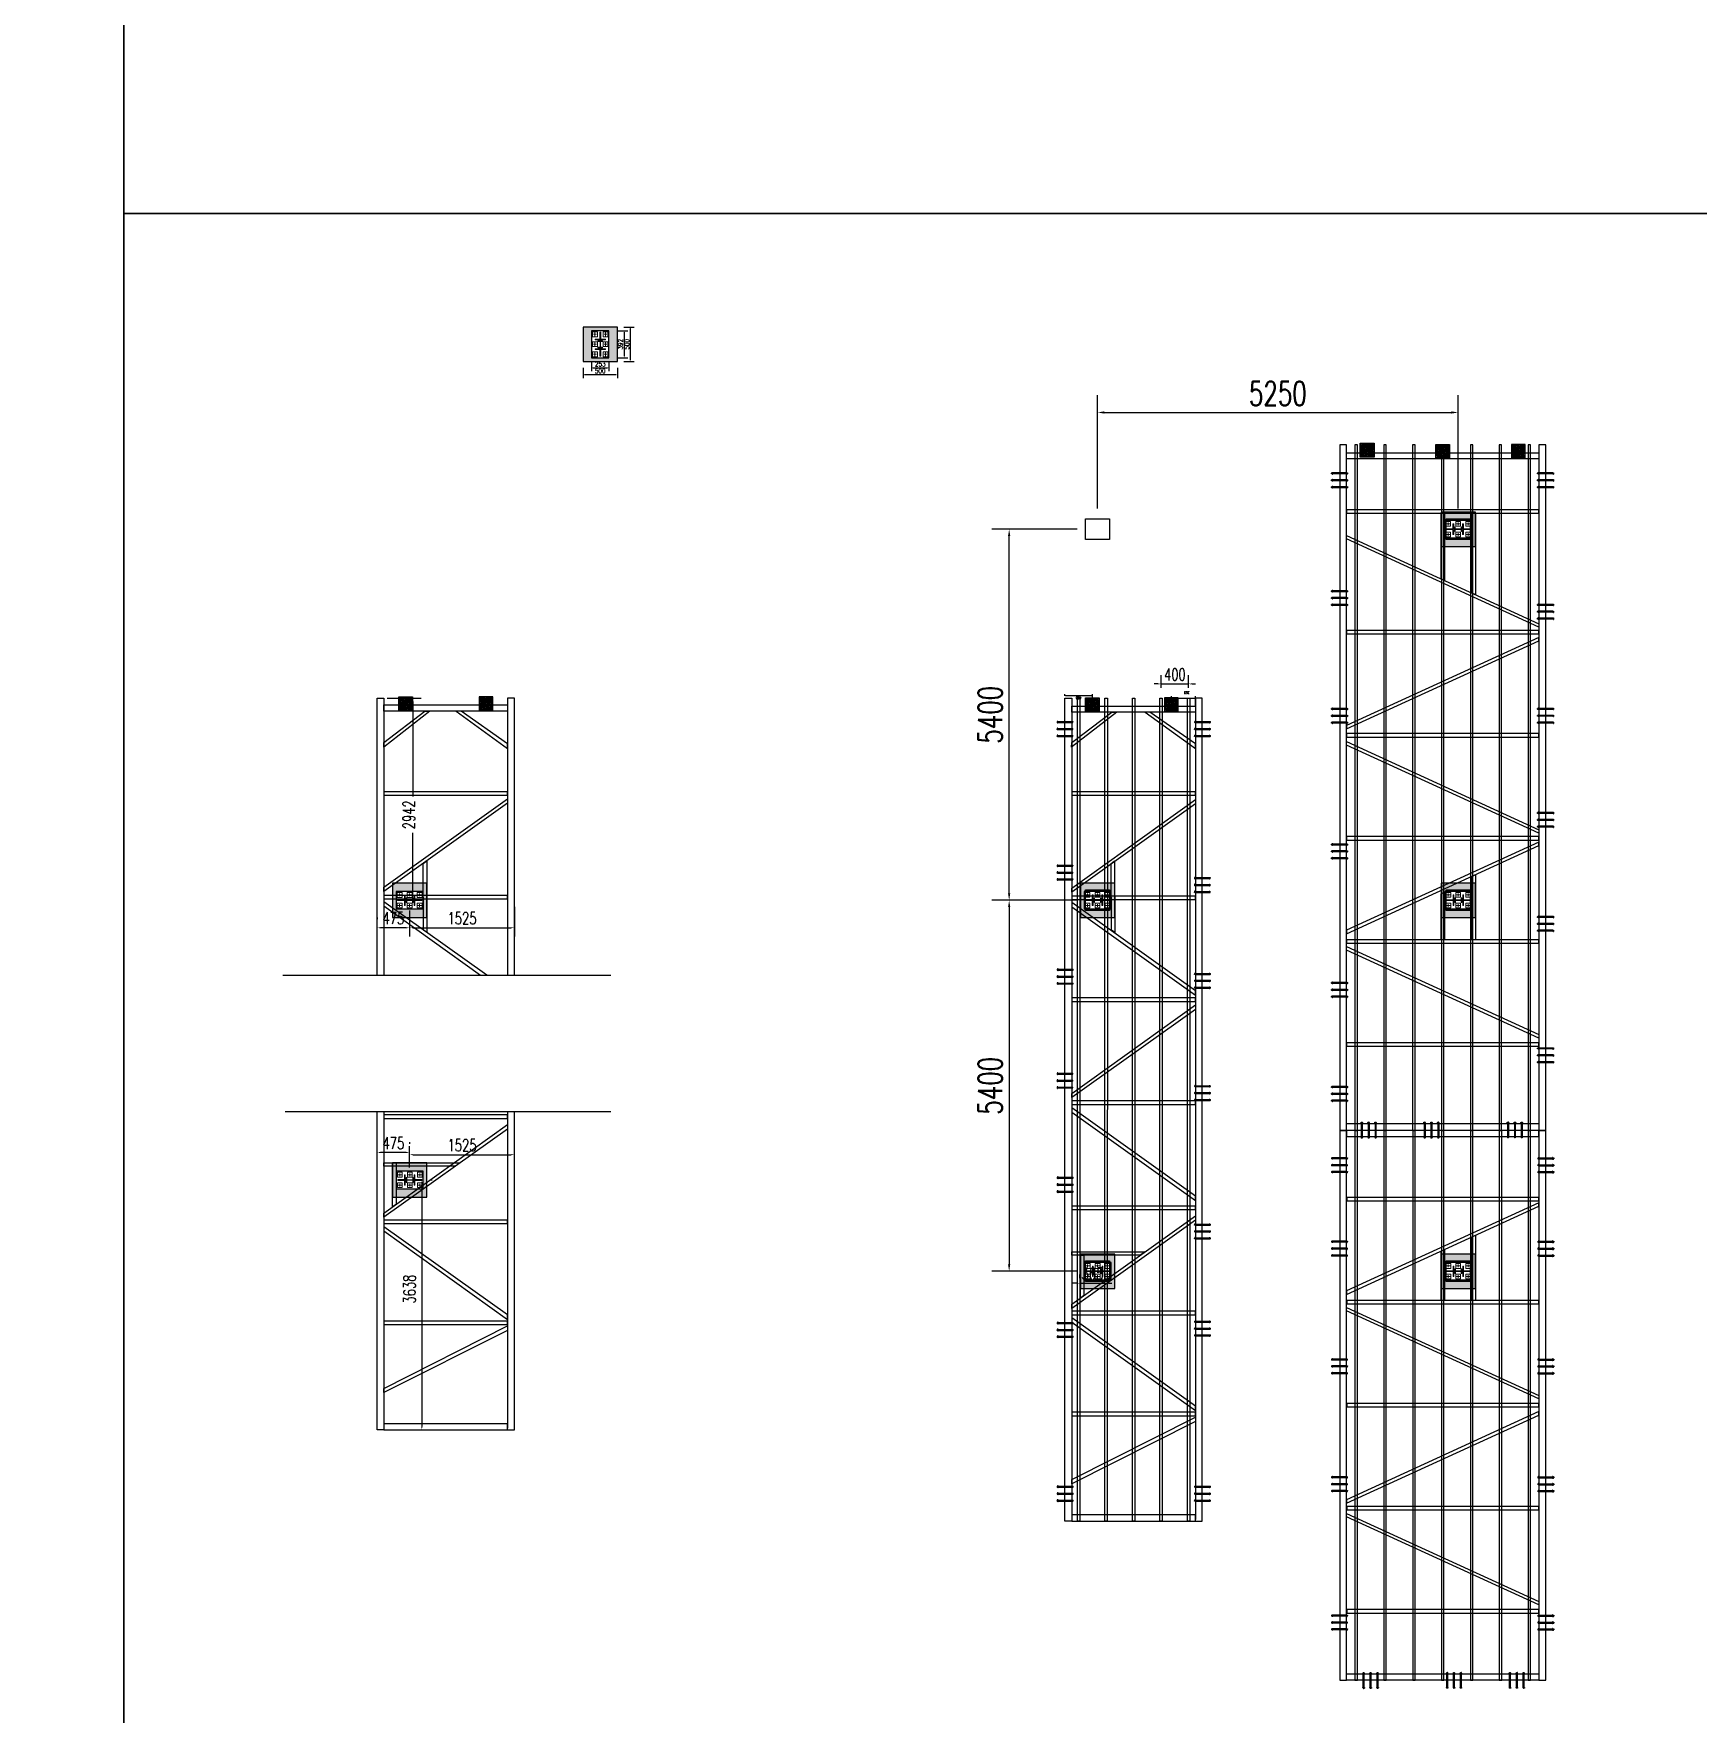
# Model space of a CAD drawing. Extents: x -18540 to 926017, y -610001 to -56924.
# Drawn here: x 66623 to 90857, y -567812 to -543348 of the extents above; entities that cross this region are included whole.
import ezdxf

# ---------------------------------------------------------------- set-up
doc = ezdxf.new("R2010")
doc.units = 0
doc.header["$LTSCALE"] = 10
doc.header["$MEASUREMENT"] = 0
doc.linetypes.add('线型2', pattern=[2.5, 1.5, -1])
for name, color, linetype in [('BJ02', 2, 'Continuous'), ('W-STEEL_FRAME钢架', 3, 'Continuous'), ('W-STEEL_KEEL钢龙骨', 5, 'Continuous'), ('房屋工字钢', 2, 'Continuous'), ('柱子', 6, 'Continuous'), ('螺栓孔位', 2, 'Continuous'), ('铝合金', 7, 'Continuous')]:
    doc.layers.add(name, color=color, linetype=linetype)
for name, color, linetype, lineweight in [('孔标注', 9, 'Continuous', 18), ('字符标注', 9, 'Continuous', 18), ('文字标注', 7, 'Continuous', 18), ('柱_主零件_实线', 51, 'Continuous', 18), ('柱_零件_实线', 3, 'Continuous', 18), ('螺栓组-普通_实线', 9, 'Continuous', 18), ('钢板标注', 9, 'Continuous', 18)]:
    doc.layers.add(name, color=color, linetype=linetype, lineweight=lineweight)
doc.styles.add('STANDARD_T3', font='simplex.shx', dxfattribs={"width": 0.7, "bigfont": 'gbcbig.shx'})
doc.dimstyles.new('W&&10', dxfattribs={"dimtxt": 35, "dimasz": 10, "dimexe": 25, "dimexo": 30, "dimgap": 10, "dimtad": 1, "dimdec": 0, "dimzin": 0, "dimdsep": 46, "dimtxsty": 'STANDARD_T3', "dimcen": 0.09, "dimclrd": 1, "dimclre": 1, "dimclrt": 7, "dimazin": 2, "dimtfac": 1, "dimtdec": 0, "dimtix": 1, "dimtmove": 2, "dimatfit": 3, "dimfxl": 100, "dimtolj": 1, "dimtzin": 0, "dimarcsym": 0})
doc.dimstyles.new('W&&100', dxfattribs={"dimtxt": 350, "dimasz": 100, "dimexe": 250, "dimexo": 300, "dimgap": 100, "dimtad": 1, "dimdec": 0, "dimzin": 0, "dimdsep": 46, "dimtxsty": 'STANDARD_T3', "dimcen": 0.09, "dimclrd": 1, "dimclre": 1, "dimclrt": 7, "dimazin": 2, "dimtfac": 1, "dimtdec": 0, "dimtix": 1, "dimtmove": 2, "dimatfit": 3, "dimfxl": 100, "dimtolj": 1, "dimtzin": 0, "dimarcsym": 0})
doc.dimstyles.new('W&&20', dxfattribs={"dimtxt": 70, "dimasz": 20, "dimexe": 50, "dimexo": 60, "dimgap": 20, "dimtad": 1, "dimdec": 0, "dimzin": 0, "dimdsep": 46, "dimtxsty": 'STANDARD_T3', "dimcen": 0.09, "dimclrd": 1, "dimclre": 1, "dimclrt": 7, "dimazin": 2, "dimtfac": 1, "dimtdec": 0, "dimtix": 1, "dimtmove": 2, "dimatfit": 3, "dimfxl": 100, "dimtolj": 1, "dimtzin": 0, "dimarcsym": 0})
doc.dimstyles.new('W&&50', dxfattribs={"dimtxt": 175, "dimasz": 50, "dimexe": 125, "dimexo": 150, "dimgap": 50, "dimtad": 1, "dimdec": 0, "dimzin": 0, "dimdsep": 46, "dimtxsty": 'STANDARD_T3', "dimcen": 0.09, "dimclrd": 1, "dimclre": 1, "dimclrt": 7, "dimazin": 2, "dimtfac": 1, "dimtdec": 0, "dimtix": 1, "dimtmove": 2, "dimatfit": 3, "dimfxl": 100, "dimtolj": 1, "dimtzin": 0, "dimarcsym": 0})

# ---------------------------------------------------------------- blocks, each defined once
blk = doc.blocks.new('GZG')
at = {"layer": '孔标注', "ltscale": 100000, "const_width": 2.01}
blk.add_lwpolyline([(51, 341, 1), (49, 341, 1)], format="xyb", close=True, dxfattribs=at)
at = {"layer": '字符标注', "ltscale": 100000, "const_width": 2.01}
blk.add_lwpolyline([(204, 341, 1), (202, 341, 1)], format="xyb", close=True, dxfattribs=at)
at = {"layer": '柱_主零件_实线', "lineweight": 18, "ltscale": 100000}
for p, q in [((51, 261), (51, 271)), ((202, 271), (51, 271)), ((51, 261), (123, 261)), ((123, 261), (123, 131)), ((130, 261), (202, 261)), ((130, 131), (130, 261)), ((202, 261), (202, 271)), ((51, 120), (51, 131)), ((51, 131), (123, 131)), ((51, 120), (202, 120)), ((130, 131), (202, 131)), ((202, 120), (202, 131))]:
    blk.add_line(p, q, dxfattribs=at)
at = {"layer": '柱_零件_实线', "lineweight": 18, "ltscale": 100000}
for p, q in [((0, 0), (0, 392)), ((0, 392), (253, 392)), ((85, 376), (15, 376)), ((15, 376), (15, 306)), ((15, 306), (85, 306)), ((85, 306), (85, 376)), ((120, 371), (120, 271)), ((133, 371), (120, 371)), ((133, 321), (120, 321)), ((133, 271), (120, 271)), ((133, 271), (133, 371)), ((238, 376), (168, 376)), ((168, 376), (168, 306)), ((168, 306), (238, 306)), ((238, 306), (238, 376)), ((253, 392), (253, 0)), ((253, 0), (0, 0)), ((15, 231), (15, 161)), ((85, 231), (15, 231)), ((15, 161), (85, 161)), ((15, 85), (15, 15)), ((85, 85), (15, 85)), ((15, 15), (85, 15)), ((85, 161), (85, 231)), ((85, 15), (85, 85)), ((120, 120), (120, 20)), ((133, 120), (120, 120)), ((133, 70), (120, 70)), ((133, 20), (120, 20)), ((133, 20), (133, 120)), ((168, 231), (168, 161)), ((238, 231), (168, 231)), ((168, 161), (238, 161)), ((168, 85), (168, 15)), ((238, 85), (168, 85)), ((168, 15), (238, 15)), ((238, 161), (238, 231)), ((238, 15), (238, 85))]:
    blk.add_line(p, q, dxfattribs=at)
at = {"layer": '柱_零件_实线', "linetype": '线型2', "lineweight": 18, "ltscale": 100000}
for p, q in [((92, 246), (92, 238)), ((161, 246), (92, 246)), ((133, 301), (120, 301)), ((161, 246), (161, 238)), ((92, 238), (124, 238)), ((92, 153), (92, 146)), ((92, 153), (124, 153)), ((92, 146), (161, 146)), ((133, 90), (120, 90)), ((124, 238), (124, 153)), ((129, 238), (161, 238)), ((129, 153), (129, 238)), ((129, 153), (161, 153)), ((161, 153), (161, 146))]:
    blk.add_line(p, q, dxfattribs=at)
at = {"layer": '螺栓组-普通_实线', "lineweight": 18, "ltscale": 100000}
for p, q in [((70, 341), (30, 341)), ((50, 371), (50, 311)), ((223, 341), (183, 341)), ((203, 371), (203, 311)), ((70, 196), (30, 196)), ((70, 50), (30, 50)), ((50, 226), (50, 166)), ((50, 80), (50, 20)), ((223, 196), (183, 196)), ((223, 50), (183, 50)), ((203, 226), (203, 166)), ((203, 80), (203, 20))]:
    blk.add_line(p, q, dxfattribs=at)
at = {"layer": '螺栓组-普通_实线', "color": 1, "ltscale": 100000, "const_width": 10}
for points in [[(55, 341, 1), (45, 341, 1)], [(208, 341, 1), (198, 341, 1)], [(55, 196, 1), (45, 196, 1)], [(55, 50, 1), (45, 50, 1)], [(208, 196, 1), (198, 196, 1)], [(208, 50, 1), (198, 50, 1)]]:
    blk.add_lwpolyline(points, format="xyb", close=True, dxfattribs=at)
at = {"layer": '钢板标注', "ltscale": 100000, "const_width": 2.01}
for points in [[(51, 50, 1), (49, 50, 1)], [(254, 0, 1), (252, 0, 1)]]:
    blk.add_lwpolyline(points, format="xyb", close=True, dxfattribs=at)
blk = doc.blocks.new('GG')
at = {"layer": 'W-STEEL_FRAME钢架', "true_color": 0x636466}
h = blk.add_hatch(color=251, dxfattribs=at)
h.dxf.hatch_style = 1
h.paths.add_polyline_path([(500, 500), (0, 500), (0, 0), (500, 0)])
h.paths.add_polyline_path([(377, 55), (124, 55), (124, 447), (377, 447)], flags=16)
at = {"layer": 'BJ02', "color": 3}
blk.add_lwpolyline([(0, 0), (500, 0), (500, 500), (0, 500)], close=True, dxfattribs=at)
at = {"layer": '房屋工字钢', "color": 2}
blk.add_lwpolyline([(124, 55), (377, 55), (377, 447), (124, 447)], close=True, dxfattribs=at)
at = {"layer": 'W-STEEL_FRAME钢架', "color": 3}
blk.add_blockref('GZG', (124, 55), dxfattribs=at)
blk = doc.blocks.new('01')
h = blk.add_hatch()
h.set_pattern_fill('HOUND', color=77, scale=5)
h.set_pattern_definition([(0, (0, 0), (31.75, 7.9375), [127, -63.5]), (90, (0, 0), (-7.9375, -31.75), [127, -63.5])])
h.paths.add_polyline_path([(50227, 12928), (50227, 12728), (50427, 12728), (50427, 12928)])
h.paths.add_polyline_path([(50382, 12893, -1), (50402, 12893, -1)], flags=16)
h.paths.add_polyline_path([(50252, 12893, -1), (50272, 12893, -1)], flags=16)
h.paths.add_polyline_path([(50402, 12763, -1), (50382, 12763, -1)], flags=16)
h.paths.add_polyline_path([(50272, 12763, -1), (50252, 12763, -1)], flags=16)
at = {"color": 251}
blk.add_lwpolyline([(50227, 12928), (50427, 12928), (50427, 12728), (50227, 12728)], close=True, dxfattribs=at)
at = {"color": 6}
for centre in [(50262, 12893), (50262, 12763), (50392, 12893), (50392, 12763)]:
    blk.add_circle(centre, 10, dxfattribs=at)
blk = doc.blocks.new('*U2023')
at = {"layer": 'W-STEEL_KEEL钢龙骨', "color": 4}
blk.add_lwpolyline([(17.5, -5040), (17.5, 4940), (-17.5, 4940), (-17.5, -5040)], close=True, dxfattribs=at)
blk = doc.blocks.new('*U2024')
at = {"layer": 'W-STEEL_KEEL钢龙骨', "color": 0, "linetype": 'ByBlock', "lineweight": -2, "transparency": 16777216}
for p in [(0, 0), (420, 0), (840, 0), (1260, 0), (1680, 0), (2100, 0), (2520, 0)]:
    blk.add_blockref('*U2023', p, dxfattribs=at)
blk = doc.blocks.new('C-2')
at = {"color": 6}
blk.add_lwpolyline([(594561, 64256), (594561, 64166), (591761, 64166), (591761, 64256)], close=True, dxfattribs=at)
at = {"layer": 'W-STEEL_FRAME钢架', "color": 1}
for points in [[(594558, 63376), (594558, 63426), (591761, 63426), (591761, 63376)], [(594561, 61768), (594561, 61718), (591761, 63001), (591761, 63051)], [(594558, 61618), (594558, 61668), (591761, 61668), (591761, 61618)], [(591761, 60287), (591761, 60237), (594561, 61518), (594561, 61568)], [(594558, 60118), (594558, 60168), (591761, 60168), (591761, 60118)], [(594561, 58768), (594561, 58718), (591761, 60001), (591761, 60051)], [(594558, 58618), (594558, 58668), (591761, 58668), (591761, 58618)], [(591761, 57305), (591761, 57255), (594561, 58537), (594561, 58587)], [(594558, 57118), (594558, 57168), (591761, 57168), (591761, 57118)], [(591761, 57018), (591761, 57068), (594561, 55787), (594561, 55737)], [(594561, 55619), (594561, 55669), (591761, 55669), (591761, 55619)]]:
    blk.add_lwpolyline(points, close=True, dxfattribs=at)
at = {"layer": '铝合金', "color": 2}
for points in [[(591761, 54393), (591761, 64373), (591661, 64373), (591661, 54393)], [(591761, 54393), (591761, 54493), (594561, 54493), (594561, 54393)]]:
    blk.add_lwpolyline(points, close=True, dxfattribs=at)
blk.add_lwpolyline([(594561, 54393), (594661, 54393), (594661, 64373), (594561, 64373), (594561, 54393)], dxfattribs=at)
at = {"color": 4, "rotation": 270}
for p in [(579233, 114620), (580333, 114603)]:
    blk.add_blockref('01', p, dxfattribs=at)
at = {"color": 4, "xscale": -1, "rotation": 90}
blk.add_blockref('01', (607089, 114603), dxfattribs=at)
at = {"layer": 'W-STEEL_KEEL钢龙骨'}
blk.add_blockref('*U2024', (591900, 59433), dxfattribs=at)
blk = doc.blocks.new('1')
at = {"lineweight": -3}
for p, q in [((-1521938, 1214338), (-1521935, 1214338)), ((-1521938, 1214336), (-1521931, 1214336)), ((-1521938, 1214336), (-1521914, 1214336)), ((-1521938, 1214136), (-1521931, 1214136)), ((-1521938, 1214136), (-1521914, 1214136)), ((-1521938, 1214134), (-1521935, 1214134)), ((-1521936, 1214341), (-1521936, 1214346)), ((-1521936, 1214346), (-1521916, 1214346)), ((-1521935, 1214341), (-1521936, 1214341)), ((-1521935, 1214131), (-1521936, 1214131)), ((-1521936, 1214131), (-1521936, 1214126)), ((-1521936, 1214126), (-1521916, 1214126)), ((-1521934, 1214347), (-1521932, 1214347)), ((-1521934, 1214125), (-1521932, 1214125)), ((-1521933, 1214352), (-1521931, 1214355)), ((-1521933, 1214136), (-1521933, 1214352)), ((-1521919, 1214352), (-1521933, 1214352)), ((-1521932, 1214347), (-1521919, 1214347)), ((-1521932, 1214346), (-1521932, 1214341)), ((-1521932, 1214126), (-1521932, 1214131)), ((-1521932, 1214125), (-1521919, 1214125)), ((-1521921, 1214355), (-1521931, 1214355)), ((-1521919, 1214352), (-1521921, 1214355)), ((-1521919, 1214347), (-1521921, 1214347)), ((-1521921, 1214346), (-1521921, 1214341)), ((-1521921, 1214126), (-1521921, 1214131)), ((-1521919, 1214125), (-1521921, 1214125)), ((-1521919, 1214136), (-1521919, 1214352)), ((-1521917, 1214341), (-1521916, 1214341)), ((-1521914, 1214338), (-1521917, 1214338)), ((-1521914, 1214134), (-1521917, 1214134)), ((-1521917, 1214131), (-1521916, 1214131)), ((-1521916, 1214341), (-1521916, 1214346)), ((-1521916, 1214131), (-1521916, 1214126))]:
    blk.add_line(p, q, dxfattribs=at)
at = {"color": 1}
for p, q in [((-1521936, 1214346), (-1521934, 1214347)), ((-1521919, 1214347), (-1521916, 1214346))]:
    blk.add_line(p, q, dxfattribs=at)
at = {"color": 6, "lineweight": -3}
for p, q in [((-1521931, 1214136), (-1521931, 1214355)), ((-1521921, 1214136), (-1521921, 1214355))]:
    blk.add_line(p, q, dxfattribs=at)
at = {"lineweight": -3}
for points in [[(-1521933, 1214336), (-1521938, 1214336), (-1521938, 1214338), (-1521914, 1214338), (-1521914, 1214336), (-1521919, 1214336)], [(-1521933, 1214136), (-1521938, 1214136), (-1521938, 1214134), (-1521914, 1214134), (-1521914, 1214136), (-1521919, 1214136)], [(-1521935, 1214338), (-1521935, 1214341), (-1521917, 1214341), (-1521917, 1214338)], [(-1521935, 1214134), (-1521935, 1214131), (-1521917, 1214131), (-1521917, 1214134)]]:
    blk.add_lwpolyline(points, dxfattribs=at)
for centre, radius, start, end in [((-1521934, 1214129), 3.22, 223.6028, 316.3972), ((-1521926, 1214140), 14.7, 248.7607, 291.2393), ((-1521919, 1214129), 3.22, 223.6028, 316.3972)]:
    blk.add_arc(centre, radius, start, end, dxfattribs=at)
blk = doc.blocks.new('螺栓孔位')
at = {"layer": '螺栓孔位', "color": 1, "rotation": 270}
for p in [(-1214244, -1521833), (-1214244, -1521933), (-1214244, -1522033)]:
    blk.add_blockref('1', p, dxfattribs=at)
blk = doc.blocks.new('*D1589')
at = {"layer": 'Defpoints', "color": 0, "transparency": 16777216}
for p in [(74621, -548120), (75121, -548120), (75121, -548312)]:
    blk.add_point(p, dxfattribs=at)
at = {"layer": 'W-STEEL_FRAME钢架', "color": 1, "lineweight": -2, "transparency": 16777216}
for p, q in [((74621, -548212), (74621, -548362)), ((75121, -548212), (75121, -548362)), ((74641, -548312), (75101, -548312))]:
    blk.add_line(p, q, dxfattribs=at)
at = {"layer": 'W-STEEL_FRAME钢架', "color": 1, "transparency": 16777216}
for points in [[(74641, -548308), (74641, -548315), (74621, -548312)], [(75101, -548308), (75101, -548315), (75121, -548312)]]:
    blk.add_solid(points, dxfattribs=at)
at = {"layer": 'W-STEEL_FRAME钢架', "color": 7, "transparency": 16777216, "insert": (74871, -548257), "char_height": 70, "attachment_point": 5, "style": 'STANDARD_T3'}
blk.add_mtext('\\A1;500', dxfattribs=at)
blk = doc.blocks.new('*D1590')
at = {"layer": 'Defpoints', "color": 0, "transparency": 16777216}
for p in [(75121, -547620), (75314, -547620), (75121, -548120)]:
    blk.add_point(p, dxfattribs=at)
at = {"layer": 'W-STEEL_FRAME钢架', "color": 1, "lineweight": -2, "transparency": 16777216}
for p, q in [((75214, -547620), (75364, -547620)), ((75314, -548100), (75314, -547640)), ((75214, -548120), (75364, -548120))]:
    blk.add_line(p, q, dxfattribs=at)
at = {"layer": 'W-STEEL_FRAME钢架', "color": 1, "transparency": 16777216}
for points in [[(75311, -547640), (75318, -547640), (75314, -547620)], [(75311, -548100), (75318, -548100), (75314, -548120)]]:
    blk.add_solid(points, dxfattribs=at)
at = {"layer": 'W-STEEL_FRAME钢架', "color": 7, "transparency": 16777216, "insert": (75259, -547870), "char_height": 70, "attachment_point": 5, "rotation": 90, "style": 'STANDARD_T3'}
blk.add_mtext('\\A1;500', dxfattribs=at)
blk = doc.blocks.new('*D1591')
at = {"layer": 'Defpoints', "color": 0, "transparency": 16777216}
for p in [(74745, -548065), (74998, -548065), (74998, -548213)]:
    blk.add_point(p, dxfattribs=at)
at = {"layer": 'W-STEEL_FRAME钢架', "color": 1, "lineweight": -2, "transparency": 16777216}
for p, q in [((74745, -548125), (74745, -548263)), ((74765, -548213), (74978, -548213)), ((74998, -548125), (74998, -548263))]:
    blk.add_line(p, q, dxfattribs=at)
at = {"layer": 'W-STEEL_FRAME钢架', "color": 1, "transparency": 16777216}
for points in [[(74765, -548210), (74765, -548217), (74745, -548213)], [(74978, -548210), (74978, -548217), (74998, -548213)]]:
    blk.add_solid(points, dxfattribs=at)
at = {"layer": 'W-STEEL_FRAME钢架', "color": 7, "transparency": 16777216, "insert": (74872, -548158), "char_height": 70, "attachment_point": 5, "style": 'STANDARD_T3'}
blk.add_mtext('\\A1;253', dxfattribs=at)
blk = doc.blocks.new('*D1592')
at = {"layer": 'Defpoints', "color": 0, "transparency": 16777216}
for p in [(74998, -547674), (74998, -548065), (75221, -548065)]:
    blk.add_point(p, dxfattribs=at)
at = {"layer": 'W-STEEL_FRAME钢架', "color": 1, "lineweight": -2, "transparency": 16777216}
for p, q in [((75121, -547674), (75271, -547674)), ((75221, -547694), (75221, -548045)), ((75121, -548065), (75271, -548065))]:
    blk.add_line(p, q, dxfattribs=at)
at = {"layer": 'W-STEEL_FRAME钢架', "color": 1, "transparency": 16777216}
for points in [[(75217, -547694), (75224, -547694), (75221, -547674)], [(75217, -548045), (75224, -548045), (75221, -548065)]]:
    blk.add_solid(points, dxfattribs=at)
at = {"layer": 'W-STEEL_FRAME钢架', "color": 7, "transparency": 16777216, "insert": (75166, -547870), "char_height": 70, "attachment_point": 5, "rotation": 90, "style": 'STANDARD_T3'}
blk.add_mtext('\\A1;392', dxfattribs=at)
blk = doc.blocks.new('*U2021')
at = {"layer": 'W-STEEL_KEEL钢龙骨', "color": 4}
blk.add_lwpolyline([(18, -4000), (18, 4000), (-18, 4000), (-18, -4000)], close=True, dxfattribs=at)
blk = doc.blocks.new('*U2022')
at = {"layer": 'W-STEEL_KEEL钢龙骨', "color": 0, "linetype": 'ByBlock', "lineweight": -2, "transparency": 16777216}
for p in [(0, 0), (420, 0), (840, 0), (1260, 0), (1680, 0), (2100, 0), (2520, 0)]:
    blk.add_blockref('*U2021', p, dxfattribs=at)
blk = doc.blocks.new('C-4')
at = {"layer": 'W-STEEL_FRAME钢架', "color": 1}
for points in [[(584103, 29109), (584103, 29159), (581306, 29159), (581306, 29109)], [(584106, 27759), (584106, 27709), (581306, 28992), (581306, 29042)], [(584103, 27609), (584103, 27659), (581306, 27659), (581306, 27609)], [(581306, 26278), (581306, 26228), (584106, 27510), (584106, 27560)], [(584103, 26110), (584103, 26160), (581306, 26160), (581306, 26110)], [(584106, 24760), (584106, 24710), (581306, 25992), (581306, 26042)], [(584103, 24610), (584103, 24660), (581306, 24660), (581306, 24610)], [(584106, 24471), (584106, 24521), (581306, 23238), (581306, 23188)], [(584103, 23110), (584103, 23160), (581306, 23160), (581306, 23110)]]:
    blk.add_lwpolyline(points, close=True, dxfattribs=at)
at = {"layer": '铝合金', "color": 2}
for points in [[(581306, 22135), (581306, 30135), (581206, 30135), (581206, 22135)], [(584106, 30135), (584106, 30045), (581306, 30045), (581306, 30135)], [(584106, 22135), (584106, 22225), (581306, 22225), (581306, 22135)]]:
    blk.add_lwpolyline(points, close=True, dxfattribs=at)
blk.add_lwpolyline([(584106, 22135), (584206, 22135), (584206, 30135), (584106, 30135), (584106, 22135)], dxfattribs=at)
at = {"layer": 'W-STEEL_KEEL钢龙骨'}
blk.add_blockref('*U2022', (581446, 26135), dxfattribs=at)
blk = doc.blocks.new('*U2029')
at = {"color": 4}
blk.add_lwpolyline([(18, 5990), (17, -5990), (-18, -5990), (-17, 5990)], close=True, dxfattribs=at)
blk = doc.blocks.new('*U2030')
at = {"layer": 'W-STEEL_KEEL钢龙骨', "color": 0, "linetype": 'ByBlock', "lineweight": -2, "transparency": 16777216}
for p in [(0, 0), (400, 0), (800, 0), (1200, 0), (1600, 0)]:
    blk.add_blockref('*U2029', p, dxfattribs=at)
blk = doc.blocks.new('*D2031')
at = {"color": 1, "lineweight": -2, "transparency": 16777216}
for p, q in [((384746, -105126), (384772, -105126)), ((384747, -105516), (384747, -105136)), ((384666, -105526), (384772, -105526))]:
    blk.add_line(p, q, dxfattribs=at)
at = {"color": 1, "transparency": 16777216}
for points in [[(384745, -105136), (384748, -105136), (384747, -105126)], [(384745, -105516), (384748, -105516), (384747, -105526)]]:
    blk.add_solid(points, dxfattribs=at)
at = {"layer": 'Defpoints', "color": 0, "transparency": 16777216}
for p in [(384716, -105126), (384747, -105126), (384636, -105526)]:
    blk.add_point(p, dxfattribs=at)
at = {"color": 7, "transparency": 16777216, "insert": (384719, -105326), "char_height": 35, "attachment_point": 5, "rotation": 90, "style": 'STANDARD_T3'}
blk.add_mtext('\\A1;400', dxfattribs=at)
blk = doc.blocks.new('*D2032')
at = {"color": 1, "lineweight": -2, "transparency": 16777216}
for p, q in [((384666, -106676), (384741, -106676)), ((384716, -106686), (384716, -107016)), ((384601, -107026), (384741, -107026))]:
    blk.add_line(p, q, dxfattribs=at)
at = {"color": 1, "transparency": 16777216}
for points in [[(384714, -106686), (384717, -106686), (384716, -106676)], [(384714, -107016), (384717, -107016), (384716, -107026)]]:
    blk.add_solid(points, dxfattribs=at)
at = {"layer": 'Defpoints', "color": 0, "transparency": 16777216}
for p in [(384636, -106676), (384571, -107026), (384716, -107026)]:
    blk.add_point(p, dxfattribs=at)
at = {"color": 7, "transparency": 16777216, "insert": (384795, -106901), "char_height": 35, "attachment_point": 5, "rotation": 90, "style": 'STANDARD_T3'}
blk.add_mtext('\\A1;350', dxfattribs=at)
blk = doc.blocks.new('柱子')
at = {"layer": '柱子'}
for points in [[(0, 11100), (350, 11100), (350, 10800), (0, 10800)], [(5250, 11100), (5600, 11100), (5600, 10800), (5250, 10800)], [(0, 5700), (350, 5700), (350, 5400), (0, 5400)], [(5250, 5700), (5600, 5700), (5600, 5400), (5250, 5400)], [(0, 300), (350, 300), (350, 0), (0, 0)], [(5250, 300), (5600, 300), (5600, 0), (5250, 0)]]:
    blk.add_lwpolyline(points, close=True, dxfattribs=at)
blk = doc.blocks.new('*D1599')
at = {"color": 1, "lineweight": -2, "transparency": 16777216}
for p, q in [((72097, -556112), (72097, -556488)), ((73622, -556057), (73622, -556488)), ((72147, -556363), (73572, -556363))]:
    blk.add_line(p, q, dxfattribs=at)
at = {"color": 1, "transparency": 16777216}
for points in [[(72147, -556355), (72147, -556371), (72097, -556363)], [(73572, -556355), (73572, -556371), (73622, -556363)]]:
    blk.add_solid(points, dxfattribs=at)
at = {"layer": 'Defpoints', "color": 0, "transparency": 16777216}
for p in [(72097, -555962), (73622, -555907), (73622, -556363)]:
    blk.add_point(p, dxfattribs=at)
at = {"color": 7, "transparency": 16777216, "insert": (72860, -556225), "char_height": 175, "attachment_point": 5, "style": 'STANDARD_T3'}
blk.add_mtext('\\A1;1525', dxfattribs=at)
blk = doc.blocks.new('*D1600')
at = {"color": 1, "lineweight": -2, "transparency": 16777216}
for p, q in [((71772, -553019), (72267, -553019)), ((72142, -553069), (72142, -554451)), ((72142, -555912), (72142, -554982)), ((72247, -555962), (72267, -555962))]:
    blk.add_line(p, q, dxfattribs=at)
at = {"color": 1, "transparency": 16777216}
for points in [[(72134, -553069), (72151, -553069), (72142, -553019)], [(72134, -555912), (72151, -555912), (72142, -555962)]]:
    blk.add_solid(points, dxfattribs=at)
at = {"layer": 'Defpoints', "color": 0, "transparency": 16777216}
for p in [(71622, -553019), (72142, -553019), (72097, -555962)]:
    blk.add_point(p, dxfattribs=at)
at = {"color": 7, "transparency": 16777216, "insert": (72087, -554717), "char_height": 175, "attachment_point": 5, "rotation": 90, "style": 'STANDARD_T3'}
blk.add_mtext('\\A1;2942', dxfattribs=at)
blk = doc.blocks.new('*D1601')
at = {"color": 1, "lineweight": -2, "transparency": 16777216}
for p, q in [((72274, -560084), (72274, -563622)), ((72424, -560034), (72399, -560034)), ((72249, -563672), (72399, -563672))]:
    blk.add_line(p, q, dxfattribs=at)
at = {"color": 1, "transparency": 16777216}
for points in [[(72266, -560084), (72283, -560084), (72274, -560034)], [(72266, -563622), (72283, -563622), (72274, -563672)]]:
    blk.add_solid(points, dxfattribs=at)
at = {"layer": 'Defpoints', "color": 0, "transparency": 16777216}
for p in [(72274, -560034), (72099, -563672), (72274, -563672)]:
    blk.add_point(p, dxfattribs=at)
at = {"color": 7, "transparency": 16777216, "insert": (72094, -561621), "char_height": 175, "attachment_point": 5, "rotation": 90, "style": 'STANDARD_T3'}
blk.add_mtext('\\A1;3638', dxfattribs=at)
blk = doc.blocks.new('*D1736')
at = {"color": 1, "lineweight": -2, "transparency": 16777216}
for p, q in [((72097, -559851), (72097, -559541)), ((72147, -559666), (73572, -559666)), ((73622, -559851), (73622, -559541))]:
    blk.add_line(p, q, dxfattribs=at)
at = {"color": 1, "transparency": 16777216}
for points in [[(72147, -559657), (72147, -559674), (72097, -559666)], [(73572, -559657), (73572, -559674), (73622, -559666)]]:
    blk.add_solid(points, dxfattribs=at)
at = {"layer": 'Defpoints', "color": 0, "transparency": 16777216}
for p in [(73622, -559666), (72097, -560001), (73622, -560001)]:
    blk.add_point(p, dxfattribs=at)
at = {"color": 7, "transparency": 16777216, "insert": (72860, -559528), "char_height": 175, "attachment_point": 5, "style": 'STANDARD_T3'}
blk.add_mtext('\\A1;1525', dxfattribs=at)
blk = doc.blocks.new('*D1737')
at = {"color": 1, "lineweight": -2, "transparency": 16777216}
for p, q in [((71622, -559516), (71622, -559509)), ((72047, -559634), (71672, -559634)), ((72097, -559484), (72097, -559509))]:
    blk.add_line(p, q, dxfattribs=at)
at = {"color": 1, "transparency": 16777216}
for points in [[(71672, -559625), (71672, -559642), (71622, -559634)], [(72047, -559625), (72047, -559642), (72097, -559634)]]:
    blk.add_solid(points, dxfattribs=at)
at = {"layer": 'Defpoints', "color": 0, "transparency": 16777216}
for p in [(71622, -559634), (71622, -559666), (72097, -559634)]:
    blk.add_point(p, dxfattribs=at)
at = {"color": 7, "transparency": 16777216, "insert": (71860, -559496), "char_height": 175, "attachment_point": 5, "style": 'STANDARD_T3'}
blk.add_mtext('\\A1;475', dxfattribs=at)
blk = doc.blocks.new('*D1738')
at = {"color": 1, "lineweight": -2, "transparency": 16777216}
for p, q in [((71622, -556213), (71622, -556238)), ((72097, -556213), (72097, -556238)), ((72047, -556363), (71672, -556363))]:
    blk.add_line(p, q, dxfattribs=at)
at = {"color": 1, "transparency": 16777216}
for points in [[(71672, -556355), (71672, -556371), (71622, -556363)], [(72047, -556355), (72047, -556371), (72097, -556363)]]:
    blk.add_solid(points, dxfattribs=at)
at = {"layer": 'Defpoints', "color": 0, "transparency": 16777216}
for p in [(71622, -556363), (71622, -556363), (72097, -556363)]:
    blk.add_point(p, dxfattribs=at)
at = {"color": 7, "transparency": 16777216, "insert": (71860, -556225), "char_height": 175, "attachment_point": 5, "style": 'STANDARD_T3'}
blk.add_mtext('\\A1;475', dxfattribs=at)
blk = doc.blocks.new('*D1743')
at = {"color": 1, "lineweight": -2, "transparency": 16777216}
for p, q in [((81853, -561462), (81853, -561411)), ((82218, -561462), (82218, -561411)), ((81803, -561536), (81753, -561536)), ((81853, -561536), (82218, -561536)), ((82268, -561536), (82318, -561536))]:
    blk.add_line(p, q, dxfattribs=at)
at = {"color": 1, "transparency": 16777216}
for points in [[(81803, -561528), (81803, -561545), (81853, -561536)], [(82268, -561528), (82268, -561545), (82218, -561536)]]:
    blk.add_solid(points, dxfattribs=at)
at = {"layer": 'Defpoints', "color": 0, "transparency": 16777216}
for p in [(81853, -561612), (82218, -561536), (82218, -561612)]:
    blk.add_point(p, dxfattribs=at)
at = {"color": 7, "transparency": 16777216, "insert": (82035, -561399), "char_height": 175, "attachment_point": 5, "style": 'STANDARD_T3'}
blk.add_mtext('\\A1;365', dxfattribs=at)
blk = doc.blocks.new('*D1744')
at = {"color": 1, "lineweight": -2, "transparency": 16777216}
for p, q in [((82986, -552813), (82936, -552813)), ((83036, -552869), (83036, -552688)), ((83036, -552813), (83436, -552813)), ((83436, -552869), (83436, -552688)), ((83486, -552813), (83536, -552813))]:
    blk.add_line(p, q, dxfattribs=at)
at = {"color": 1, "transparency": 16777216}
for points in [[(82986, -552805), (82986, -552822), (83036, -552813)], [(83486, -552805), (83486, -552822), (83436, -552813)]]:
    blk.add_solid(points, dxfattribs=at)
at = {"layer": 'Defpoints', "color": 0, "transparency": 16777216}
for p in [(83436, -552813), (83036, -553019), (83436, -553019)]:
    blk.add_point(p, dxfattribs=at)
at = {"color": 7, "transparency": 16777216, "insert": (83236, -552676), "char_height": 175, "attachment_point": 5, "style": 'STANDARD_T3'}
blk.add_mtext('\\A1;400', dxfattribs=at)
blk = doc.blocks.new('*D2605')
at = {"layer": 'Defpoints', "color": 0, "transparency": 16777216}
for p in [(82112, -555962), (80824, -561362), (82112, -561362)]:
    blk.add_point(p, dxfattribs=at)
at = {"layer": '文字标注', "color": 1, "lineweight": -2, "transparency": 16777216}
for p, q in [((81812, -555962), (80574, -555962)), ((80824, -556062), (80824, -561262)), ((81812, -561362), (80574, -561362))]:
    blk.add_line(p, q, dxfattribs=at)
at = {"layer": '文字标注', "color": 1, "transparency": 16777216}
for points in [[(80807, -556062), (80840, -556062), (80824, -555962)], [(80807, -561262), (80840, -561262), (80824, -561362)]]:
    blk.add_solid(points, dxfattribs=at)
at = {"layer": '文字标注', "color": 7, "transparency": 16777216, "insert": (80549, -558662), "char_height": 350, "attachment_point": 5, "rotation": 90, "style": 'STANDARD_T3'}
blk.add_mtext('\\A1;5400', dxfattribs=at)
blk = doc.blocks.new('*D2606')
at = {"layer": 'Defpoints', "color": 0, "transparency": 16777216}
for p in [(80824, -550562), (82112, -550562), (82112, -555962)]:
    blk.add_point(p, dxfattribs=at)
at = {"layer": '文字标注', "color": 1, "lineweight": -2, "transparency": 16777216}
for p, q in [((81812, -550562), (80574, -550562)), ((80824, -555862), (80824, -550662)), ((81812, -555962), (80574, -555962))]:
    blk.add_line(p, q, dxfattribs=at)
at = {"layer": '文字标注', "color": 1, "transparency": 16777216}
for points in [[(80807, -550662), (80840, -550662), (80824, -550562)], [(80807, -555862), (80840, -555862), (80824, -555962)]]:
    blk.add_solid(points, dxfattribs=at)
at = {"layer": '文字标注', "color": 7, "transparency": 16777216, "insert": (80549, -553262), "char_height": 350, "attachment_point": 5, "rotation": 90, "style": 'STANDARD_T3'}
blk.add_mtext('\\A1;5400', dxfattribs=at)
blk = doc.blocks.new('*D2607')
at = {"layer": 'Defpoints', "color": 0, "transparency": 16777216}
for p in [(87360, -548862), (82110, -550562), (87360, -550562)]:
    blk.add_point(p, dxfattribs=at)
at = {"layer": '文字标注', "color": 1, "lineweight": -2, "transparency": 16777216}
for p, q in [((82110, -550262), (82110, -548612)), ((87360, -550262), (87360, -548612)), ((82210, -548862), (87260, -548862))]:
    blk.add_line(p, q, dxfattribs=at)
at = {"layer": '文字标注', "color": 1, "transparency": 16777216}
for points in [[(82210, -548846), (82210, -548879), (82110, -548862)], [(87260, -548846), (87260, -548879), (87360, -548862)]]:
    blk.add_solid(points, dxfattribs=at)
at = {"layer": '文字标注', "color": 7, "transparency": 16777216, "insert": (84735, -548587), "char_height": 350, "attachment_point": 5, "style": 'STANDARD_T3'}
blk.add_mtext('\\A1;5250', dxfattribs=at)
blk = doc.blocks.new('C-10')
at = {"color": 2}
for points in [[(384715.6, -105226.2), (372735.6, -105226.2), (372735.6, -105126.2), (384715.6, -105126.2)], [(372735.6, -107026.2), (372825.6, -107026.2), (372825.6, -105226.2), (372735.6, -105226.2)]]:
    blk.add_lwpolyline(points, close=True, dxfattribs=at)
at = {"color": 6}
blk.add_lwpolyline([(384598.6, -107026.2), (384508.6, -107026.2), (384508.6, -105226.2), (384598.6, -105226.2)], close=True, dxfattribs=at)
at = {"color": 2}
blk.add_lwpolyline([(372735.6, -107026.2), (372735.6, -107126.2), (384715.6, -107126.2), (384715.6, -107026.2), (372759.6, -107026.2)], dxfattribs=at)
at = {"layer": 'W-STEEL_FRAME钢架', "color": 1}
for points in [[(374250.7, -107026.2), (374185.1, -107026.2), (373278.7, -105226.2), (373340.1, -105226.2), (374250.7, -107026.2)], [(374344.1, -107026.2), (374409.7, -107026.2), (375694.1, -105226.2), (375632.6, -105226.2), (374344.1, -107026.2)], [(377180.7, -107026.2), (377115.1, -107026.2), (375830.7, -105226.2), (375892.1, -105226.2), (377180.7, -107026.2)], [(377400.7, -107026.2), (377466.3, -107026.2), (378750.7, -105226.2), (378689.3, -105226.2), (377400.7, -107026.2)], [(380250.7, -107026.2), (380185.1, -107026.2), (378900.7, -105226.2), (378962.1, -105226.2), (380250.7, -107026.2)], [(380389.7, -107026.2), (380455.3, -107026.2), (381739.7, -105226.2), (381678.3, -105226.2), (380389.7, -107026.2)], [(383239.7, -107026.2), (383174.1, -107026.2), (381889.7, -105226.2), (381951.1, -105226.2), (383239.7, -107026.2)], [(384001.5, -105224.4), (384067.1, -105225.8), (384508.9, -105811), (384508.2, -105881.1), (384001.5, -105224.4)], [(383982.6, -107026.2), (384048.2, -107026.2), (384508.6, -106363.9), (384508.6, -106293.7), (383982.6, -107026.2)]]:
    blk.add_lwpolyline(points, dxfattribs=at)
for points in [[(374270.4, -107026.2), (374320.4, -107026.2), (374320.4, -105226.2), (374270.4, -105226.2)], [(375740.8, -107026.2), (375790.8, -107026.2), (375790.8, -105226.2), (375740.8, -105226.2)], [(377270.4, -107026.2), (377320.4, -107026.2), (377320.4, -105226.2), (377270.4, -105226.2)], [(378801.1, -107026.2), (378851.1, -107026.2), (378851.1, -105226.2), (378801.1, -105226.2)], [(380300.4, -107026.2), (380350.4, -107026.2), (380350.4, -105226.2), (380300.4, -105226.2)], [(381782.5, -107026.2), (381832.5, -107026.2), (381832.5, -105226.2), (381782.5, -105226.2)], [(383300.4, -107026.2), (383350.4, -107026.2), (383350.4, -105226.2), (383300.4, -105226.2)]]:
    blk.add_lwpolyline(points, close=True, dxfattribs=at)
at = {"color": 4, "rotation": 180}
blk.add_blockref('01', (434945.7, -92698.3), dxfattribs=at)
at = {"color": 4, "xscale": -1}
blk.add_blockref('01', (434945.7, -119504.1), dxfattribs=at)
at = {"layer": 'W-STEEL_KEEL钢龙骨', "rotation": 270}
blk.add_blockref('*U2030', (378725.6, -105326.2), dxfattribs=at)
at = {"layer": '螺栓孔位', "rotation": 270}
for p in [(373142.6, -105133.9), (384272.6, -105131.9), (373142.6, -107133.9), (384272.6, -107133.9)]:
    blk.add_blockref('螺栓孔位', p, dxfattribs=at)
at = {"color": 2}
dim = blk.add_linear_dim(base=(384746.6, -105126.2), p1=(384635.6, -105526.2), p2=(384715.6, -105126.2), angle=90, dimstyle='W&&10', dxfattribs=at)
dim.commit()
dim.dimension.update_dxf_attribs({"geometry": '*D2031', "text_midpoint": (384719.1, -105326.2)})
dim = blk.add_linear_dim(base=(384715.6, -107026.2), p1=(384635.6, -106676.2), p2=(384570.6, -107026.2), angle=90, dimstyle='W&&10', dxfattribs=at)
dim.commit()
dim.dimension.update_dxf_attribs({"geometry": '*D2032', "text_midpoint": (384794.9, -106901.2), "dimtype": 160})

msp = doc.modelspace()

# ---------------------------------------------------------------- linework, layer by layer
at = {"color": 2}
for p, q in [((71622.5, -557053.5), (71622.5, -553019.4)), ((71622.5, -553019.4), (71722.5, -553019.4)), ((71722.5, -553019.4), (71722.5, -557053.5)), ((73622.5, -553019.4), (73522.5, -553019.4)), ((73522.5, -553019.4), (73522.5, -557053.5)), ((73622.5, -557053.5), (73622.5, -553019.4))]:
    msp.add_line(p, q, dxfattribs=at)
for p, q in [((70250.4, -557053.5), (75025, -557053.5)), ((70282.7, -559038.3), (75025, -559038.3))]:
    msp.add_line(p, q)
at = {"color": 6}
for points in [[(67937.1, -545966.6), (111175.6, -545966.6), (111175.6, -581777.6), (67937.1, -581777.6)], [(73522.5, -553119.4), (73522.5, -553209.4), (71722.5, -553209.4), (71722.5, -553119.4)]]:
    msp.add_lwpolyline(points, close=True, dxfattribs=at)
at = {"color": 1}
for points in [[(73522.5, -554434.5), (73522.5, -554384.5), (71722.5, -554384.5), (71722.5, -554434.5)], [(73522.5, -555941.4), (73522.5, -555891.4), (71722.5, -555891.4), (71722.5, -555941.4)], [(73522.5, -559136.9), (73522.5, -559086.9), (71722.5, -559086.9), (71722.5, -559136.9)], [(73522.5, -560666.6), (73522.5, -560616.6), (71722.5, -560616.6), (71722.5, -560666.6)], [(73522.5, -562136.9), (73522.5, -562086.9), (71722.5, -562086.9), (71722.5, -562136.9)]]:
    msp.add_lwpolyline(points, close=True, dxfattribs=at)
at = {"color": 2}
for points in [[(71722.5, -559038.3), (71722.5, -563671.8), (71622.5, -563671.8), (71622.5, -559038.3)], [(73522.5, -563671.8), (73622.5, -563671.8), (73622.5, -559038.3)], [(73522.5, -559038.3), (73522.5, -563647.8)]]:
    msp.add_lwpolyline(points, dxfattribs=at)
msp.add_lwpolyline([(73522.5, -563671.8), (73522.5, -563581.8), (71722.5, -563581.8), (71722.5, -563671.8)], close=True, dxfattribs=at)
at = {"layer": 'BJ02'}
for points in [[(24698.5, -490906.1), (67937.1, -490906.1), (67937.1, -610000.5), (24698.5, -610000.5)], [(67937.1, -490906.1), (111175.6, -490906.1), (111175.6, -545966.6), (67937.1, -545966.6)]]:
    msp.add_lwpolyline(points, close=True, dxfattribs=at)
at = {"layer": 'W-STEEL_FRAME钢架', "color": 3}
for points in [[(87112, -550328.6), (87162.4, -550328.6), (87162.4, -551307.7), (87112, -551284.6)], [(87560, -550328.6), (87610.4, -550328.6), (87610.4, -551513.6), (87560, -551490.5)], [(72296.1, -555424.9), (72346.5, -555389), (72349.3, -556431.6), (72298.9, -556395.6)], [(82309.1, -555424.9), (82359.5, -555388.9), (82362.2, -556431.6), (82311.8, -556395.6)], [(87561.6, -555613.6), (87612, -555590.5), (87612, -556536.3), (87561.6, -556536.3)], [(87112, -555869.3), (87162.4, -555846.3), (87162.4, -556536.3), (87112, -556536.3)], [(72833.2, -559784.1), (72762.7, -559834.5), (71722.5, -559834.5), (71722.5, -559784.1)], [(71849.4, -559784.1), (71899.8, -559784.1), (71899.8, -560388.3), (71849.4, -560424.4)], [(87561.6, -560861.5), (87612, -560838.5), (87612, -561787), (87561.6, -561787)], [(82803.2, -561078.4), (82732.8, -561128.9), (81735.4, -561128.9), (81735.4, -561078.4)], [(81862.3, -561128.9), (81912.7, -561128.9), (81912.7, -561715.9), (81862.3, -561752)], [(87112, -561067.5), (87162.4, -561044.4), (87162.4, -561787), (87112, -561787)], [(87112, -561067.5), (87162.4, -561044.4), (87162.4, -561787), (87112, -561787)]]:
    msp.add_lwpolyline(points, close=True, dxfattribs=at)
at = {"layer": 'W-STEEL_FRAME钢架', "color": 1}
for points in [[(71720.7, -553733.5), (71722.1, -553667.8), (72320.2, -553209), (72390.3, -553209.7), (71720.7, -553733.5)], [(73522.5, -553752.3), (73522.5, -553686.7), (72844.6, -553209.4), (72774.4, -553209.4), (73522.5, -553752.3)], [(73522.5, -554484.3), (73522.5, -554549.9), (71722.5, -555834.3), (71722.5, -555772.8), (73522.5, -554484.3)], [(73221, -557053.5), (71722.5, -555984.3), (71722.5, -556045.7), (73130.3, -557053.5)], [(73522.5, -559226.7), (73522.5, -559292.3), (71722.5, -560576.7), (71722.5, -560515.3), (73522.5, -559226.7)], [(73522.5, -562063.3), (73522.5, -561997.7), (71722.5, -560713.3), (71722.5, -560774.7), (73522.5, -562063.3)], [(73522.5, -562156.7), (73522.5, -562222.3), (71722.5, -563128.6), (71722.5, -563067.2), (73522.5, -562156.7)]]:
    msp.add_lwpolyline(points, dxfattribs=at)

# ---------------------------------------------------------------- block references
at = {"color": 4, "rotation": 270}
msp.add_blockref('01', (59209.6, -502772.2), dxfattribs=at)
at = {"color": 4, "xscale": -1, "rotation": 90}
msp.add_blockref('01', (86035.3, -502772.2), dxfattribs=at)
at = {"layer": 'BJ02'}
msp.add_blockref('C-2', (-506025.5, -613704.5), dxfattribs=at)
at = {"layer": 'BJ02', "color": 1, "rotation": 90}
msp.add_blockref('C-10', (-23490.8, -937734.9), dxfattribs=at)
at = {"layer": 'BJ02', "rotation": 180}
msp.add_blockref('C-4', (669841.5, -537177.1), dxfattribs=at)
at = {"layer": 'W-STEEL_FRAME钢架', "color": 3}
msp.add_blockref('GG', (74621, -548120.4), dxfattribs=at)
for p, rotation in [((87610.4, -550811.6), 89.99999999999999), ((72347.5, -556211.7), 90), ((82360.4, -556211.6), 90), ((87612, -556211.6), 89.99999999999999), ((72349.4, -560284.1), 90), ((82362.3, -561611.6), 90), ((87612, -561611.6), 90)]:
    msp.add_blockref('GG', p, dxfattribs=dict(at, rotation=rotation))
at = {"layer": '柱子', "color": 1}
msp.add_blockref('柱子', (81935.4, -561511.6), dxfattribs=at)
at = {"layer": '螺栓孔位', "xscale": -1}
for p in [(85627.7, -549843.2), (88627.5, -549843.2), (85627.7, -551557.2), (88627.7, -551756.6), (85627.7, -553271.2), (88627.7, -553271), (88627.7, -554785), (85627.7, -555245), (88627.7, -556299), (85627.7, -557259.3), (88627.7, -558213), (85627.7, -558773.6)]:
    msp.add_blockref('螺栓孔位', p, dxfattribs=at)
at = {"layer": '螺栓孔位'}
for p in [(81641, -555552.7), (83641, -555733.1), (81643.2, -557066.7), (83643.1, -557127.1), (81639.7, -558580.7), (83643.1, -558761.1), (81643, -560094.7), (83643.1, -560775.1), (81643, -562209.1), (83643.1, -562189.4)]:
    msp.add_blockref('螺栓孔位', p, dxfattribs=at)
at = {"layer": '螺栓孔位', "xscale": -1}
for p, rotation in [((86049.3, -559311.6), 90), ((86963.5, -559311.6), 90), ((88177.8, -559309.2), 90), ((88643.1, -559826.1), 180), ((88643.1, -561040), 180), ((88643.1, -562754.4), 180), ((88643.1, -564468.4), 180), ((88643.1, -566482.8), 180), ((86093, -567314), 270), ((87307.2, -567311.7), 270), ((88221.4, -567311.7), 270)]:
    msp.add_blockref('螺栓孔位', p, dxfattribs=dict(at, rotation=rotation))
at = {"layer": '螺栓孔位', "rotation": 180}
for p in [(85627.7, -559826.1), (85627.7, -561040), (85627.7, -562754.4), (85627.7, -564468.4), (85627.7, -566482.8)]:
    msp.add_blockref('螺栓孔位', p, dxfattribs=at)

# ---------------------------------------------------------------- dimensions: what is measured, and where the dimension line sits
at = {"color": 4}
for p1, p2, distance, picture, middle in [((83035.5, -553019.4), (83435.5, -553019.4), 206.1, '*D1744', (83235.5, -552675.8)), ((81852.8, -561611.6), (82217.8, -561611.6), 75.5, '*D1743', (82035.3, -561398.7))]:
    dim = msp.add_aligned_dim(p1=p1, p2=p2, distance=distance, dimstyle='W&&50', dxfattribs=at)
    dim.commit()
    dim.dimension.update_dxf_attribs({"geometry": picture, "text_midpoint": middle})
for base, p1, p2, picture, middle in [((72142.4, -553019.4), (72097.5, -555961.7), (71622.5, -553019.4), '*D1600', (72087.4, -554716.5)), ((72274.3, -563671.8), (72274.3, -560033.6), (72099.4, -563671.8), '*D1601', (72093.8, -561620.6))]:
    dim = msp.add_linear_dim(base=base, p1=p1, p2=p2, angle=90, dimstyle='W&&50')
    dim.commit()
    dim.dimension.update_dxf_attribs({"geometry": picture, "text_midpoint": middle, "dimtype": 160})
dim = msp.add_linear_dim(base=(73622.5, -556362.9), p1=(72097.5, -555961.7), p2=(73622.5, -555907.4), dimstyle='W&&50')
dim.commit()
dim.dimension.update_dxf_attribs({"geometry": '*D1599', "text_midpoint": (72860, -556225.4)})
for base, p1, p2, picture, middle in [((71622.5, -556362.9), (72097.5, -556362.9), (71622.5, -556362.9), '*D1738', (71860, -556225.4)), ((71622.5, -559633.7), (72097.5, -559633.7), (71622.5, -559665.7), '*D1737', (71860, -559496.2)), ((73622.5, -559665.7), (72097.5, -560000.9), (73622.5, -560000.9), '*D1736', (72860, -559528.2))]:
    dim = msp.add_linear_dim(base=base, p1=p1, p2=p2, dimstyle='W&&50', dxfattribs=at)
    dim.commit()
    dim.dimension.update_dxf_attribs({"geometry": picture, "text_midpoint": middle})
at = {"layer": 'W-STEEL_FRAME钢架', "color": 3}
for base, p1, p2, picture, middle in [((75220.6686, -548065.4075), (74998.0136, -547673.8537), (74998.0136, -548065.4075), '*D1592', (75165.6686, -547869.6306)), ((75314.2, -547620.4), (75121, -548120.4), (75121, -547620.4), '*D1590', (75259.2, -547870.4))]:
    dim = msp.add_linear_dim(base=base, p1=p1, p2=p2, angle=90, dimstyle='W&&20', override={"dimfxlon": 1}, dxfattribs=at)
    dim.commit()
    dim.dimension.update_dxf_attribs({"geometry": picture, "text_midpoint": middle})
for base, p1, p2, picture, middle in [((75121, -548311.7), (74621, -548120.4), (75121, -548120.4), '*D1589', (74871, -548256.7)), ((74998, -548213.3), (74745, -548065.4), (74998, -548065.4), '*D1591', (74871.5, -548158.3))]:
    dim = msp.add_linear_dim(base=base, p1=p1, p2=p2, dimstyle='W&&20', override={"dimfxlon": 1}, dxfattribs=at)
    dim.commit()
    dim.dimension.update_dxf_attribs({"geometry": picture, "text_midpoint": middle})
at = {"layer": '文字标注'}
dim = msp.add_linear_dim(base=(87360.4, -548862.4), p1=(82110.4, -550561.6), p2=(87360.4, -550561.6), dimstyle='W&&100', dxfattribs=at)
dim.commit()
dim.dimension.update_dxf_attribs({"geometry": '*D2607', "text_midpoint": (84735.4, -548587.4)})
for base, p2, picture, middle in [((80823.5, -550561.6), (82112.3, -550561.6), '*D2606', (80548.5, -553261.6)), ((80823.5, -561361.6), (82112.3, -561361.6), '*D2605', (80548.5, -558661.6))]:
    dim = msp.add_linear_dim(base=base, p1=(82112.3, -555961.6), p2=p2, angle=90, dimstyle='W&&100', dxfattribs=at)
    dim.commit()
    dim.dimension.update_dxf_attribs({"geometry": picture, "text_midpoint": middle})

doc.saveas('drawing.dxf')
